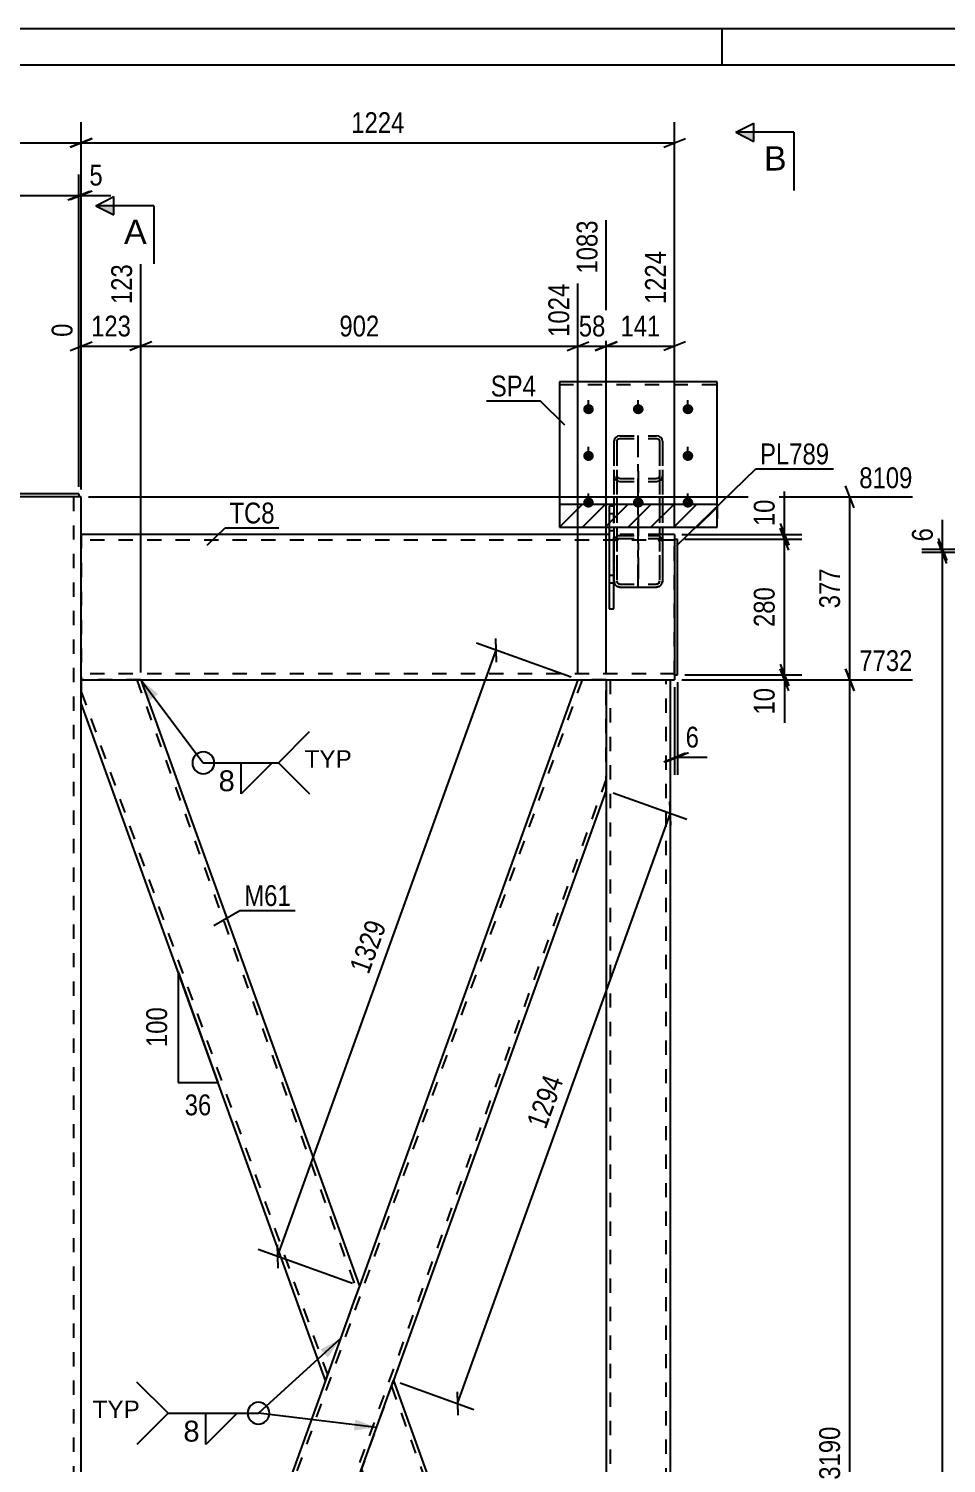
# Model space of a CAD drawing. Header units: millimetres. Extents: x 0 to 841, y 0 to 594.
# Drawn here: x 115.7 to 241.8, y 396.7 to 594 of the extents above; entities that cross this region are included whole.
import ezdxf

# ---------------------------------------------------------------- set-up
doc = ezdxf.new("R2010")
doc.units = ezdxf.units.MM
doc.linetypes.add('DXK_LINE_DOT2', pattern=[3.9198, 1.9599, -1.9599])
doc.linetypes.add('DXK_LINE_DOT3', pattern=[5.9187, 2.979, -0.9799, 0.9799, -0.9799])
doc.styles.add('Arial', font='arial.ttf', dxfattribs={"height": 0.2})
doc.styles.add('Arial Narrow', font='ARIALN.TTF', dxfattribs={"height": 0.2})

# ---------------------------------------------------------------- blocks, each defined once
blk = doc.blocks.new('Unknown-682105598-1132')
at = {"color": 5, "linetype": 'Continuous'}
for p, q in [((841, 594), (0, 594)), ((211, 589), (211, 594)), ((836, 589), (5, 589))]:
    blk.add_line(p, q, dxfattribs=at)
blk = doc.blocks.new('Part-682105598-4509 - 4365')
at = {"color": 7, "linetype": 'DXK_LINE_DOT2'}
for p, q in [((196.13, 528.36), (195.47, 528.36)), ((195.47, 528.36), (195.47, 525.44)), ((196.13, 528.36), (196.13, 522.22)), ((195.47, 525.01), (196.13, 525.01))]:
    blk.add_line(p, q, dxfattribs=at)
at = {"color": 2, "linetype": 'Continuous'}
for p, q in [((195.47, 525.44), (195.47, 514.23)), ((196.13, 514.23), (196.13, 522.22)), ((195.47, 518.84), (196.13, 518.84)), ((195.47, 514.23), (196.13, 514.23))]:
    blk.add_line(p, q, dxfattribs=at)
blk = doc.blocks.new('Part-682105598-4447 - 4365')
at = {"color": 2, "linetype": 'Continuous'}
for p, q in [((121.83, 529.62), (111.13, 529.62)), ((122.89, 529.62), (122.56, 529.62)), ((122.89, 243.8), (122.89, 529.62))]:
    blk.add_line(p, q, dxfattribs=at)
at = {"color": 7, "linetype": 'DXK_LINE_DOT2'}
for p, q in [((122.56, 529.62), (121.57, 529.62)), ((121.82, 529.62), (121.82, 243.8))]:
    blk.add_line(p, q, dxfattribs=at)
blk = doc.blocks.new('Part-682105598-4464 - 4365')
at = {"color": 2, "linetype": 'Continuous'}
for p, q in [((89.89, 530.02), (101.13, 530.02)), ((89.89, 530.02), (89.89, 529.62)), ((89.89, 529.62), (90.62, 529.62)), ((122.56, 530.02), (111.13, 530.02)), ((122.56, 529.62), (121.83, 529.62)), ((122.56, 530.02), (122.56, 529.62))]:
    blk.add_line(p, q, dxfattribs=at)
at = {"color": 7, "linetype": 'DXK_LINE_DOT2'}
for p, q in [((121.83, 529.62), (90.62, 529.62)), ((111.13, 530.02), (101.13, 530.02))]:
    blk.add_line(p, q, dxfattribs=at)
blk = doc.blocks.new('Part-682105598-4465 - 4365')
at = {"color": 7, "linetype": 'DXK_LINE_DOT2'}
for p, q in [((196.13, 535.84), (196.13, 518.07)), ((196.53, 535.84), (196.53, 518.07)), ((202.4, 535.84), (202.4, 518.07)), ((202.8, 535.84), (202.8, 518.07)), ((196.17, 523.67), (196.13, 523.46)), ((196.19, 523.79), (196.17, 523.67)), ((196.53, 523.46), (196.56, 523.62)), ((196.56, 523.62), (196.65, 523.76)), ((196.93, 524.31), (196.63, 524.25)), ((196.65, 523.76), (196.78, 523.85)), ((196.78, 523.85), (196.93, 523.89)), ((196.93, 524.31), (202, 524.31)), ((196.93, 523.89), (202, 523.89)), ((202.31, 524.25), (202, 524.31)), ((202, 523.89), (202.15, 523.85)), ((202.15, 523.85), (202.28, 523.76)), ((202.28, 523.76), (202.37, 523.62)), ((202.37, 523.62), (202.4, 523.46)), ((202.76, 523.67), (202.74, 523.79)), ((202.8, 523.46), (202.76, 523.67)), ((196.13, 518.07), (196.19, 517.74)), ((196.56, 517.9), (196.53, 518.07)), ((196.65, 517.77), (196.56, 517.9)), ((196.63, 517.28), (196.93, 517.22)), ((196.78, 517.67), (196.65, 517.77)), ((196.93, 517.64), (196.78, 517.67)), ((196.93, 517.64), (202, 517.64)), ((196.93, 517.22), (202, 517.22)), ((202.15, 517.67), (202, 517.64)), ((202, 517.22), (202.31, 517.28)), ((202.28, 517.77), (202.15, 517.67)), ((202.37, 517.9), (202.28, 517.77)), ((202.4, 518.07), (202.37, 517.9)), ((202.74, 517.74), (202.8, 518.07))]:
    blk.add_line(p, q, dxfattribs=at)
at = {"color": 7, "linetype": 'DXK_LINE_DOT3'}
blk.add_line((199.47, 533.14), (199.47, 517.34), dxfattribs=at)
at = {"color": 7, "linetype": 'DXK_LINE_DOT2'}
for centre, start, end in [((196.97, 523.49), 114.32, 159.2417), ((201.96, 523.49), 20.7583, 65.68), ((196.97, 518.04), 200.7583, 245.68), ((201.96, 518.04), 294.32, 339.2417)]:
    blk.add_arc(centre, 0.827, start, end, dxfattribs=at)
blk = doc.blocks.new('Part-682105598-4506 - 4365')
at = {"color": 7, "linetype": 'DXK_LINE_DOT2'}
for p, q in [((195.07, 489.29), (195.07, 504.47)), ((195.07, 504.47), (203.87, 504.47)), ((195.6, 504.47), (195.6, 311.8)), ((203.33, 311.8), (203.33, 504.47)), ((195.07, 326.98), (195.07, 311.8)), ((203.87, 318.14), (203.87, 311.8)), ((203.87, 311.8), (195.07, 311.8))]:
    blk.add_line(p, q, dxfattribs=at)
at = {"color": 2, "linetype": 'Continuous'}
for p, q in [((203.87, 504.47), (203.87, 318.14)), ((195.07, 489.29), (195.07, 326.98))]:
    blk.add_line(p, q, dxfattribs=at)
blk = doc.blocks.new('Part-682105598-4514 - 4365')
at = {"color": 2, "linetype": 'Continuous'}
for p, q in [((195.47, 524.47), (122.89, 524.47)), ((204.47, 524.47), (202.8, 524.47)), ((204.47, 524.47), (204.47, 522.87)), ((204.47, 522.87), (204.47, 504.47)), ((122.89, 504.47), (204.47, 504.47))]:
    blk.add_line(p, q, dxfattribs=at)
at = {"color": 7, "linetype": 'DXK_LINE_DOT2'}
for p, q in [((122.89, 524.47), (122.89, 504.47)), ((204.47, 523.67), (122.89, 523.67)), ((202.8, 524.47), (195.47, 524.47)), ((204.47, 524.35), (204.47, 522.87)), ((204.47, 505.27), (122.89, 505.27)), ((204.47, 505.27), (204.47, 505.33))]:
    blk.add_line(p, q, dxfattribs=at)
blk = doc.blocks.new('Bolt-682105598-4520 - 4365')
at = {"linetype": 'Continuous'}
for points in [[(192.63, 540.99), (192.48, 541.01), (192.33, 541.05), (192.2, 541.12), (192.09, 541.22), (192, 541.34), (191.94, 541.47), (191.9, 541.61), (191.9, 541.75), (191.94, 541.89), (192, 542.03), (192.09, 542.14), (192.2, 542.24), (192.33, 542.31), (192.48, 542.36), (192.63, 542.37), (192.79, 542.36), (192.93, 542.31), (193.06, 542.24), (193.18, 542.14), (193.27, 542.03), (193.33, 541.89), (193.36, 541.75), (193.36, 541.61), (193.33, 541.47), (193.27, 541.34), (193.18, 541.22), (193.06, 541.12), (192.93, 541.05), (192.79, 541.01)], [(199.47, 540.99), (199.31, 541.01), (199.17, 541.05), (199.03, 541.12), (198.92, 541.22), (198.83, 541.34), (198.77, 541.47), (198.74, 541.61), (198.74, 541.75), (198.77, 541.89), (198.83, 542.03), (198.92, 542.14), (199.03, 542.24), (199.17, 542.31), (199.31, 542.36), (199.47, 542.37), (199.62, 542.36), (199.76, 542.31), (199.9, 542.24), (200.01, 542.14), (200.1, 542.03), (200.16, 541.89), (200.2, 541.75), (200.2, 541.61), (200.16, 541.47), (200.1, 541.34), (200.01, 541.22), (199.9, 541.12), (199.76, 541.05), (199.62, 541.01)], [(206.3, 540.99), (206.15, 541.01), (206, 541.05), (205.87, 541.12), (205.75, 541.22), (205.66, 541.34), (205.6, 541.47), (205.57, 541.61), (205.57, 541.75), (205.6, 541.89), (205.66, 542.03), (205.75, 542.14), (205.87, 542.24), (206, 542.31), (206.15, 542.36), (206.3, 542.37), (206.45, 542.36), (206.6, 542.31), (206.73, 542.24), (206.84, 542.14), (206.93, 542.03), (207, 541.89), (207.03, 541.75), (207.03, 541.61), (207, 541.47), (206.93, 541.34), (206.84, 541.22), (206.73, 541.12), (206.6, 541.05), (206.45, 541.01)], [(192.63, 534.57), (192.48, 534.59), (192.33, 534.63), (192.2, 534.7), (192.09, 534.8), (192, 534.92), (191.94, 535.05), (191.9, 535.19), (191.9, 535.33), (191.94, 535.47), (192, 535.6), (192.09, 535.72), (192.2, 535.82), (192.33, 535.89), (192.48, 535.93), (192.63, 535.95), (192.79, 535.93), (192.93, 535.89), (193.06, 535.82), (193.18, 535.72), (193.27, 535.6), (193.33, 535.47), (193.36, 535.33), (193.36, 535.19), (193.33, 535.05), (193.27, 534.92), (193.18, 534.8), (193.06, 534.7), (192.93, 534.63), (192.79, 534.59)], [(206.3, 534.57), (206.15, 534.59), (206, 534.63), (205.87, 534.7), (205.75, 534.8), (205.66, 534.92), (205.6, 535.05), (205.57, 535.19), (205.57, 535.33), (205.6, 535.47), (205.66, 535.6), (205.75, 535.72), (205.87, 535.82), (206, 535.89), (206.15, 535.93), (206.3, 535.95), (206.45, 535.93), (206.6, 535.89), (206.73, 535.82), (206.84, 535.72), (206.93, 535.6), (207, 535.47), (207.03, 535.33), (207.03, 535.19), (207, 535.05), (206.93, 534.92), (206.84, 534.8), (206.73, 534.7), (206.6, 534.63), (206.45, 534.59)], [(192.63, 528.15), (192.48, 528.17), (192.33, 528.21), (192.2, 528.28), (192.09, 528.38), (192, 528.49), (191.94, 528.63), (191.9, 528.77), (191.9, 528.91), (191.94, 529.05), (192, 529.18), (192.09, 529.3), (192.2, 529.4), (192.33, 529.47), (192.48, 529.51), (192.63, 529.53), (192.79, 529.51), (192.93, 529.47), (193.06, 529.4), (193.18, 529.3), (193.27, 529.18), (193.33, 529.05), (193.36, 528.91), (193.36, 528.77), (193.33, 528.63), (193.27, 528.49), (193.18, 528.38), (193.06, 528.28), (192.93, 528.21), (192.79, 528.17)], [(199.47, 528.15), (199.31, 528.17), (199.17, 528.21), (199.03, 528.28), (198.92, 528.38), (198.83, 528.49), (198.77, 528.63), (198.74, 528.77), (198.74, 528.91), (198.77, 529.05), (198.83, 529.18), (198.92, 529.3), (199.03, 529.4), (199.17, 529.47), (199.31, 529.51), (199.47, 529.53), (199.62, 529.51), (199.76, 529.47), (199.9, 529.4), (200.01, 529.3), (200.1, 529.18), (200.16, 529.05), (200.2, 528.91), (200.2, 528.77), (200.16, 528.63), (200.1, 528.49), (200.01, 528.38), (199.9, 528.28), (199.76, 528.21), (199.62, 528.17)], [(206.3, 528.15), (206.15, 528.17), (206, 528.21), (205.87, 528.28), (205.75, 528.38), (205.66, 528.49), (205.6, 528.63), (205.57, 528.77), (205.57, 528.91), (205.6, 529.05), (205.66, 529.18), (205.75, 529.3), (205.87, 529.4), (206, 529.47), (206.15, 529.51), (206.3, 529.53), (206.45, 529.51), (206.6, 529.47), (206.73, 529.4), (206.84, 529.3), (206.93, 529.18), (207, 529.05), (207.03, 528.91), (207.03, 528.77), (207, 528.63), (206.93, 528.49), (206.84, 528.38), (206.73, 528.28), (206.6, 528.21), (206.45, 528.17)]]:
    blk.add_hatch(color=1, dxfattribs=at).paths.add_polyline_path(points)
at = {"color": 1, "linetype": 'Continuous'}
for p, q in [((192.63, 541.02), (192.63, 542.91)), ((199.47, 541.02), (199.47, 542.91)), ((206.3, 541.02), (206.3, 542.91)), ((192.63, 534.6), (192.63, 536.49)), ((206.3, 534.6), (206.3, 536.49)), ((192.63, 528.18), (192.63, 530.07)), ((199.47, 528.18), (199.47, 530.07)), ((206.3, 528.18), (206.3, 530.07))]:
    blk.add_line(p, q, dxfattribs=at)
blk = doc.blocks.new('Part-682105598-4525 - 4365')
at = {"linetype": 'Continuous'}
h = blk.add_hatch(dxfattribs=at)
h.set_pattern_fill('', scale=0.7, style=0, pattern_type=0)
h.set_pattern_definition([(45, (188.6327, 528.5628), (-1.57154, 1.57154), [])])
h.paths.add_polyline_path([(210.3, 528.56), (188.63, 528.56), (188.63, 525.44), (210.3, 525.44)])
at = {"color": 2, "linetype": 'Continuous'}
for p, q in [((210.3, 545.44), (188.63, 545.44)), ((188.63, 545.44), (188.63, 528.56)), ((210.3, 528.56), (210.3, 545.44)), ((210.3, 528.56), (188.63, 528.56)), ((188.63, 528.56), (188.63, 525.44)), ((210.3, 525.44), (210.3, 528.56)), ((188.63, 525.44), (210.3, 525.44))]:
    blk.add_line(p, q, dxfattribs=at)
at = {"color": 7, "linetype": 'DXK_LINE_DOT2'}
for p, q in [((188.63, 545.08), (210.3, 545.08)), ((188.63, 528.56), (188.63, 525.44)), ((210.3, 528.56), (210.3, 525.44))]:
    blk.add_line(p, q, dxfattribs=at)
blk = doc.blocks.new('Part-682105598-4547 - 4365')
at = {"color": 7, "linetype": 'DXK_LINE_DOT2'}
for p, q in [((191.75, 504.47), (122.89, 313.45)), ((195.07, 504.47), (191.18, 504.47)), ((195.07, 490.86), (130.52, 311.8)), ((161.13, 421.11), (156.46, 408.14)), ((165.81, 408.14), (161.13, 395.16)), ((122.89, 315.03), (122.89, 311.8)), ((131.08, 311.8), (122.89, 311.8))]:
    blk.add_line(p, q, dxfattribs=at)
at = {"color": 2, "linetype": 'Continuous'}
for p, q in [((191.18, 504.47), (161.13, 421.11)), ((195.07, 504.47), (195.07, 489.29)), ((195.07, 489.29), (165.81, 408.14)), ((156.46, 408.14), (122.89, 315.03)), ((161.13, 395.16), (131.08, 311.8))]:
    blk.add_line(p, q, dxfattribs=at)
blk = doc.blocks.new('Part-682105598-4562 - 4365')
at = {"color": 7, "linetype": 'DXK_LINE_DOT2'}
for p, q in [((131.08, 504.47), (122.89, 504.47)), ((122.89, 504.47), (122.89, 501.25)), ((130.52, 504.47), (160.85, 420.33)), ((122.89, 502.82), (156.74, 408.92)), ((161.09, 420.99), (160.57, 419.54)), ((156.74, 408.92), (156.76, 408.98))]:
    blk.add_line(p, q, dxfattribs=at)
at = {"color": 2, "linetype": 'Continuous'}
for p, q in [((131.08, 504.47), (161.13, 421.11)), ((156.46, 408.14), (122.89, 501.25)), ((161.13, 421.11), (160.57, 419.54)), ((160.57, 419.54), (156.46, 408.14))]:
    blk.add_line(p, q, dxfattribs=at)
blk = doc.blocks.new('Part-682105598-4563 - 4365')
at = {"color": 7, "linetype": 'DXK_LINE_DOT2'}
for p, q in [((196.19, 537.56), (196.13, 537.28)), ((196.13, 537.28), (196.13, 525.44)), ((196.37, 537.81), (196.19, 537.56)), ((196.63, 537.97), (196.37, 537.81)), ((196.53, 537.28), (196.56, 537.42)), ((196.53, 537.28), (196.53, 518.07)), ((196.56, 537.42), (196.65, 537.54)), ((196.93, 538.03), (196.63, 537.97)), ((196.65, 537.54), (196.78, 537.62)), ((196.78, 537.62), (196.93, 537.65)), ((196.93, 538.03), (202, 538.03)), ((196.93, 537.65), (202, 537.65)), ((202.31, 537.97), (202, 538.03)), ((202, 537.65), (202.15, 537.62)), ((202.15, 537.62), (202.28, 537.54)), ((202.28, 537.54), (202.37, 537.42)), ((202.57, 537.81), (202.31, 537.97)), ((202.37, 537.42), (202.4, 537.28)), ((202.4, 537.28), (202.4, 518.07)), ((202.74, 537.56), (202.57, 537.81)), ((202.8, 537.28), (202.74, 537.56)), ((202.8, 537.28), (202.8, 525.44)), ((196.13, 532.52), (196.19, 532.23)), ((196.19, 532.23), (196.37, 531.98)), ((196.37, 531.98), (196.63, 531.82)), ((196.56, 532.37), (196.53, 532.52)), ((196.65, 532.25), (196.56, 532.37)), ((196.63, 531.82), (196.93, 531.76)), ((196.78, 532.17), (196.65, 532.25)), ((196.93, 532.14), (196.78, 532.17)), ((196.93, 532.14), (202, 532.14)), ((196.93, 531.76), (202, 531.76)), ((202.15, 532.17), (202, 532.14)), ((202, 531.76), (202.31, 531.82)), ((202.28, 532.25), (202.15, 532.17)), ((202.37, 532.37), (202.28, 532.25)), ((202.31, 531.82), (202.57, 531.98)), ((202.4, 532.52), (202.37, 532.37)), ((202.57, 531.98), (202.74, 532.23)), ((202.74, 532.23), (202.8, 532.52)), ((196.13, 523.46), (196.19, 523.79)), ((196.56, 523.62), (196.53, 523.46)), ((196.65, 523.76), (196.56, 523.62)), ((196.63, 524.25), (196.93, 524.31)), ((196.78, 523.85), (196.65, 523.76)), ((196.93, 523.89), (196.78, 523.85)), ((196.93, 524.31), (202, 524.31)), ((196.93, 523.89), (202, 523.89)), ((202, 524.31), (202.31, 524.25)), ((202.15, 523.85), (202, 523.89)), ((202.28, 523.76), (202.15, 523.85)), ((202.37, 523.62), (202.28, 523.76)), ((202.4, 523.46), (202.37, 523.62)), ((202.74, 523.79), (202.8, 523.46)), ((196.13, 522.22), (196.13, 518.07)), ((196.53, 518.07), (196.56, 517.9)), ((196.56, 517.9), (196.65, 517.77)), ((196.65, 517.77), (196.78, 517.67)), ((196.78, 517.67), (196.93, 517.64)), ((196.93, 517.64), (202, 517.64)), ((202, 517.64), (202.15, 517.67)), ((202.15, 517.67), (202.28, 517.77)), ((202.28, 517.77), (202.37, 517.9)), ((202.37, 517.9), (202.4, 518.07))]:
    blk.add_line(p, q, dxfattribs=at)
at = {"color": 7, "linetype": 'DXK_LINE_DOT3'}
blk.add_line((199.47, 517.34), (199.47, 538.32), dxfattribs=at)
at = {"color": 2, "linetype": 'Continuous'}
for p, q in [((196.13, 525.44), (196.13, 522.22)), ((202.8, 525.44), (202.8, 518.07)), ((196.19, 517.74), (196.13, 518.07)), ((196.93, 517.22), (196.63, 517.28)), ((196.93, 517.22), (202, 517.22)), ((202.31, 517.28), (202, 517.22)), ((202.8, 518.07), (202.74, 517.74))]:
    blk.add_line(p, q, dxfattribs=at)
at = {"color": 7, "linetype": 'DXK_LINE_DOT2'}
for centre, start, end in [((196.97, 523.49), 114.3199, 159.2416), ((201.96, 523.49), 20.7584, 65.6801)]:
    blk.add_arc(centre, 0.827, start, end, dxfattribs=at)
at = {"color": 2, "linetype": 'Continuous'}
for centre, start, end in [((196.97, 518.03), 200.7584, 245.6801), ((201.96, 518.03), 294.3199, 339.2416)]:
    blk.add_arc(centre, 0.827, start, end, dxfattribs=at)
blk = doc.blocks.new('Part-682105598-4583 - 4365')
at = {"color": 2, "linetype": 'Continuous'}
for p, q in [((161.13, 395.16), (165.81, 408.14)), ((165.81, 408.14), (195.07, 326.98)), ((161.13, 395.16), (188.9, 318.14)), ((195.07, 326.98), (195.07, 323.84)), ((195.07, 323.84), (195.07, 318.14))]:
    blk.add_line(p, q, dxfattribs=at)
at = {"color": 7, "linetype": 'DXK_LINE_DOT2'}
for p, q in [((165.53, 407.35), (195.07, 325.41)), ((161.42, 395.95), (161.44, 396.01)), ((161.42, 395.95), (191.75, 311.8)), ((195.07, 326.74), (195.07, 323.84)), ((188.9, 318.14), (191.18, 311.8)), ((195.07, 318.14), (195.07, 311.8)), ((195.07, 311.8), (191.18, 311.8))]:
    blk.add_line(p, q, dxfattribs=at)
blk = doc.blocks.new('Part-682105598-4640 - 4365')
at = {"color": 7, "linetype": 'DXK_LINE_DOT2'}
for p, q in [((195.47, 527.28), (195.47, 514.24)), ((196.13, 527.28), (195.47, 527.28)), ((196.13, 514.24), (196.13, 527.28)), ((195.47, 525.02), (196.13, 525.02)), ((196.13, 517.76), (195.47, 517.76)), ((195.47, 514.24), (196.13, 514.24))]:
    blk.add_line(p, q, dxfattribs=at)
blk = doc.blocks.new('Part-682105598-32498 - 4365')
at = {"color": 2, "linetype": 'Continuous'}
for p, q in [((204.47, 523.8), (204.87, 523.8)), ((204.87, 505.14), (204.87, 523.8)), ((204.47, 505.14), (204.87, 505.14))]:
    blk.add_line(p, q, dxfattribs=at)
at = {"color": 7, "linetype": 'DXK_LINE_DOT2'}
blk.add_line((204.47, 505.14), (204.47, 523.8), dxfattribs=at)
blk = doc.blocks.new('StraightDimension-682105598-4217 - 3835')
at = {"color": 7, "linetype": 'Continuous'}
for p, q in [((241.91, 520.48), (240.71, 523.48)), ((316.16, 521.98), (238.46, 521.98)), ((241.31, 193.16), (241.31, 521.98))]:
    blk.add_line(p, q, dxfattribs=at)
blk = doc.blocks.new('StraightDimension-682105598-4224 - 3835')
at = {"color": 7, "linetype": 'Continuous'}
for p, q in [((240.71, 523.88), (241.91, 520.88)), ((241.91, 520.48), (240.71, 523.48)), ((316.5, 522.38), (238.46, 522.38)), ((316.16, 521.98), (238.46, 521.98)), ((241.31, 521.98), (241.31, 522.38))]:
    blk.add_line(p, q, dxfattribs=at)
at = {"color": 0}
blk.add_wipeout([(240.56, 525.93), (236.36, 525.93), (236.36, 522.9), (240.56, 522.9)], dxfattribs=at)
at = {"color": 7, "linetype": 'Continuous'}
blk.add_line((241.31, 522.38), (241.31, 526.45), dxfattribs=at)
blk.add_line((241.31, 522.38), (241.31, 526.45), dxfattribs=at)
at = {"color": 3, "style": 'Arial Narrow'}
blk.add_text('6', height=2.86, rotation=90.0002, dxfattribs=at).set_placement((239.96, 523.5))
blk = doc.blocks.new('StraightDimension-682105598-42570 - 4365')
at = {"color": 7, "linetype": 'Continuous'}
for p, q in [((204.47, 503.47), (204.47, 491.41)), ((204.87, 504.14), (204.87, 491.41)), ((202.97, 493.21), (205.97, 494.41)), ((206.37, 494.41), (203.37, 493.21)), ((204.47, 493.81), (204.87, 493.81))]:
    blk.add_line(p, q, dxfattribs=at)
at = {"color": 0}
blk.add_wipeout([(208.42, 494.56), (208.42, 498.76), (205.39, 498.76), (205.39, 494.56)], dxfattribs=at)
at = {"color": 7, "linetype": 'Continuous'}
blk.add_line((204.87, 493.81), (208.94, 493.81), dxfattribs=at)
blk.add_line((204.87, 493.81), (208.94, 493.81), dxfattribs=at)
at = {"color": 3, "style": 'Arial Narrow'}
blk.add_text('6', height=2.86, dxfattribs=at).set_placement((205.99, 495.16))
blk = doc.blocks.new('StraightDimension-682105598-4782 - 4365')
at = {"color": 7, "linetype": 'Continuous'}
for p, q in [((196.01, 488.95), (206.14, 485.3)), ((203.94, 484.5), (203.83, 487.73)), ((174.63, 404.96), (203.89, 486.11)), ((166.75, 407.8), (176.89, 404.14)), ((174.58, 406.57), (174.69, 403.34))]:
    blk.add_line(p, q, dxfattribs=at)
at = {"color": 0}
blk.add_wipeout([(190, 449.79), (186.05, 451.22), (183.16, 443.21), (187.11, 441.78)], dxfattribs=at)
at = {"color": 3, "style": 'Arial Narrow'}
blk.add_text('1294', height=2.863, rotation=70.1759, dxfattribs=at).set_placement((186.75, 442.55))
blk = doc.blocks.new('StraightDimension-682105598-4986 - 4365')
at = {"color": 7, "linetype": 'Continuous'}
for p, q in [((89.89, 531.02), (89.89, 573.93)), ((122.56, 531.02), (122.56, 573.93)), ((91.39, 571.68), (88.39, 570.48)), ((89.89, 571.08), (122.56, 571.08)), ((121.06, 570.48), (124.06, 571.68))]:
    blk.add_line(p, q, dxfattribs=at)
at = {"color": 0}
blk.add_wipeout([(109.57, 571.83), (109.57, 576.03), (102.88, 576.03), (102.88, 571.83)], dxfattribs=at)
at = {"color": 3, "style": 'Arial Narrow'}
blk.add_text('490', height=2.863, dxfattribs=at).set_placement((103.48, 572.43))
blk = doc.blocks.new('StraightDimension-682105598-4939 - 4365')
at = {"color": 7, "linetype": 'Continuous'}
for p, q in [((122.89, 530.62), (122.89, 581.15)), ((204.47, 525.47), (204.47, 581.15)), ((124.39, 578.9), (121.39, 577.7)), ((122.89, 578.3), (204.47, 578.3)), ((202.97, 577.7), (205.97, 578.9))]:
    blk.add_line(p, q, dxfattribs=at)
at = {"color": 0}
blk.add_wipeout([(167.93, 579.05), (167.93, 583.25), (159.42, 583.25), (159.42, 579.05)], dxfattribs=at)
at = {"color": 3, "style": 'Arial Narrow'}
blk.add_text('1224', height=2.863, dxfattribs=at).set_placement((160.02, 579.65))
blk = doc.blocks.new('StraightDimension-682105598-4949 - 4365')
at = {"color": 7, "linetype": 'Continuous'}
for p, q in [((89.56, 530.62), (89.56, 581.15)), ((122.89, 530.62), (122.89, 581.15)), ((91.06, 578.9), (88.06, 577.7)), ((89.56, 578.3), (122.89, 578.3)), ((121.39, 577.7), (124.39, 578.9))]:
    blk.add_line(p, q, dxfattribs=at)
at = {"color": 0}
blk.add_wipeout([(109.57, 579.05), (109.57, 583.25), (102.88, 583.25), (102.88, 579.05)], dxfattribs=at)
at = {"color": 3, "style": 'Arial Narrow'}
blk.add_text('500', height=2.863, dxfattribs=at).set_placement((103.48, 579.65))
blk = doc.blocks.new('StraightDimension-682105598-4976 - 4365')
at = {"color": 7, "linetype": 'Continuous'}
for p, q in [((122.56, 531.02), (122.56, 573.93)), ((122.89, 530.62), (122.89, 573.93)), ((121.06, 570.48), (124.06, 571.68)), ((124.39, 571.68), (121.39, 570.48)), ((122.56, 571.08), (122.89, 571.08))]:
    blk.add_line(p, q, dxfattribs=at)
at = {"color": 0}
blk.add_wipeout([(126.44, 571.83), (126.44, 576.03), (123.42, 576.03), (123.42, 571.83)], dxfattribs=at)
at = {"color": 7, "linetype": 'Continuous'}
blk.add_line((122.89, 571.08), (126.97, 571.08), dxfattribs=at)
blk.add_line((122.89, 571.08), (126.97, 571.08), dxfattribs=at)
at = {"color": 3, "style": 'Arial Narrow'}
blk.add_text('5', height=2.86, dxfattribs=at).set_placement((124.02, 572.43))
blk = doc.blocks.new('StraightDimension-682105598-5008 - 4365')
at = {"color": 7, "linetype": 'Continuous'}
for p, q in [((190.24, 504.81), (177.25, 509.49)), ((179.99, 506.91), (179.88, 510.14)), ((149.88, 425.17), (179.93, 508.53)), ((160.19, 421.45), (147.2, 426.13)), ((149.83, 426.78), (149.94, 423.55))]:
    blk.add_line(p, q, dxfattribs=at)
at = {"color": 0}
blk.add_wipeout([(165.65, 471.11), (161.7, 472.53), (158.81, 464.52), (162.76, 463.1)], dxfattribs=at)
at = {"color": 3, "style": 'Arial Narrow'}
blk.add_text('1329', height=2.863, rotation=70.1759, dxfattribs=at).set_placement((162.4, 463.86))
blk = doc.blocks.new('AngleDimension-682105598-10948 - 4365')
at = {"color": 7, "linetype": 'Continuous'}
for p, q in [((136.2, 464.33), (141.69, 449.09)), ((136.2, 464.33), (136.2, 449.09)), ((141.13, 450.67), (141.69, 449.09)), ((136.2, 449.09), (141.69, 449.09))]:
    blk.add_line(p, q, dxfattribs=at)
at = {"color": 0}
for points in [[(135.3, 460.05), (131.1, 460.05), (131.1, 453.37), (135.3, 453.37)], [(141.37, 443.99), (141.37, 448.19), (136.52, 448.19), (136.52, 443.99)]]:
    blk.add_wipeout(points, dxfattribs=at)
at = {"color": 3, "style": 'Arial Narrow'}
blk.add_text('100', height=2.863, rotation=90.0002, dxfattribs=at).set_placement((134.7, 453.97))
blk.add_text('36', height=2.863, dxfattribs=at).set_placement((137.12, 444.59))
blk = doc.blocks.new('StraightDimension-682105598-11404 - 4365')
at = {"color": 7, "linetype": 'Continuous'}
for p, q in [((195.07, 505.47), (195.07, 567.65)), ((204.47, 525.47), (204.47, 563.45)), ((193.57, 549.73), (196.57, 550.93)), ((205.97, 550.93), (202.97, 549.73)), ((195.07, 550.33), (204.47, 550.33))]:
    blk.add_line(p, q, dxfattribs=at)
at = {"color": 0}
blk.add_wipeout([(203.11, 551.08), (203.11, 555.28), (196.42, 555.28), (196.42, 551.08)], dxfattribs=at)
at = {"color": 3, "style": 'Arial Narrow'}
blk.add_text('141', height=2.863, dxfattribs=at).set_placement((197.02, 551.68))
at = {"color": 0, "linetype": 'Continuous'}
blk.add_wipeout([(203.87, 564.04), (199.67, 564.04), (199.67, 555.53), (203.87, 555.53)], dxfattribs=at)
at = {"color": 3, "linetype": 'Continuous', "style": 'Arial Narrow'}
blk.add_text('1224', height=2.863, rotation=90.0002, dxfattribs=at).set_placement((203.27, 556.13))
blk = doc.blocks.new('StraightDimension-682105598-11405 - 4365')
at = {"color": 7, "linetype": 'Continuous'}
for p, q in [((195.07, 505.47), (195.07, 567.65)), ((191.18, 505.47), (191.18, 558.95)), ((189.68, 549.73), (192.68, 550.93)), ((196.57, 550.93), (193.57, 549.73)), ((191.18, 550.33), (195.07, 550.33))]:
    blk.add_line(p, q, dxfattribs=at)
at = {"color": 0, "linetype": 'Continuous'}
blk.add_wipeout([(194.47, 568.24), (190.27, 568.24), (190.27, 559.73), (194.47, 559.73)], dxfattribs=at)
at = {"color": 0}
blk.add_wipeout([(195.55, 551.08), (195.55, 555.28), (190.7, 555.28), (190.7, 551.08)], dxfattribs=at)
at = {"color": 3, "linetype": 'Continuous', "style": 'Arial Narrow'}
blk.add_text('1083', height=2.863, rotation=90.0002, dxfattribs=at).set_placement((193.87, 560.33))
at = {"color": 3, "style": 'Arial Narrow'}
blk.add_text('58', height=2.863, dxfattribs=at).set_placement((191.3, 551.68))
blk = doc.blocks.new('StraightDimension-682105598-11406 - 4365')
at = {"color": 7, "linetype": 'Continuous'}
for p, q in [((131.08, 505.47), (131.08, 561.62)), ((191.18, 505.47), (191.18, 558.95)), ((132.58, 550.93), (129.58, 549.73)), ((189.68, 549.73), (192.68, 550.93)), ((131.08, 550.33), (191.18, 550.33))]:
    blk.add_line(p, q, dxfattribs=at)
at = {"color": 0, "linetype": 'Continuous'}
blk.add_wipeout([(190.58, 559.54), (186.38, 559.54), (186.38, 551.03), (190.58, 551.03)], dxfattribs=at)
at = {"color": 0}
blk.add_wipeout([(164.48, 551.08), (164.48, 555.28), (157.79, 555.28), (157.79, 551.08)], dxfattribs=at)
at = {"color": 3, "linetype": 'Continuous', "style": 'Arial Narrow'}
blk.add_text('1024', height=2.863, rotation=90.0002, dxfattribs=at).set_placement((189.98, 551.63))
at = {"color": 3, "style": 'Arial Narrow'}
blk.add_text('902', height=2.863, dxfattribs=at).set_placement((158.39, 551.68))
blk = doc.blocks.new('StraightDimension-682105598-11407 - 4365')
at = {"color": 7, "linetype": 'Continuous'}
for p, q in [((131.08, 505.47), (131.08, 561.62)), ((122.89, 530.62), (122.89, 553.46)), ((121.39, 549.73), (124.39, 550.93)), ((132.58, 550.93), (129.58, 549.73)), ((122.89, 550.33), (131.08, 550.33))]:
    blk.add_line(p, q, dxfattribs=at)
at = {"color": 0}
blk.add_wipeout([(130.33, 551.08), (130.33, 555.28), (123.65, 555.28), (123.65, 551.08)], dxfattribs=at)
at = {"color": 0, "linetype": 'Continuous'}
blk.add_wipeout([(122.29, 554.06), (118.09, 554.06), (118.09, 551.03), (122.29, 551.03)], dxfattribs=at)
at = {"color": 3, "linetype": 'Continuous', "style": 'Arial Narrow'}
blk.add_text('0', height=2.86, rotation=90.0002, dxfattribs=at).set_placement((121.69, 551.63))
at = {"color": 0, "linetype": 'Continuous'}
blk.add_wipeout([(130.48, 562.22), (126.28, 562.22), (126.28, 555.53), (130.48, 555.53)], dxfattribs=at)
at = {"color": 3, "linetype": 'Continuous', "style": 'Arial Narrow'}
blk.add_text('123', height=2.863, rotation=90.0002, dxfattribs=at).set_placement((129.88, 556.13))
at = {"color": 3, "style": 'Arial Narrow'}
blk.add_text('123', height=2.863, dxfattribs=at).set_placement((124.25, 551.68))
blk = doc.blocks.new('StraightDimension-682105598-42516 - 4365')
at = {"color": 7, "linetype": 'Continuous'}
for p, q in [((229.16, 528.12), (227.96, 531.12)), ((123.89, 529.62), (237.18, 529.62)), ((228.56, 504.47), (228.56, 529.62)), ((227.96, 505.97), (229.16, 502.97)), ((205.47, 504.47), (237.18, 504.47))]:
    blk.add_line(p, q, dxfattribs=at)
at = {"color": 0, "linetype": 'Continuous'}
blk.add_wipeout([(237.78, 530.22), (237.78, 534.42), (229.26, 534.42), (229.26, 530.22)], dxfattribs=at)
at = {"color": 0}
blk.add_wipeout([(227.81, 520.39), (223.61, 520.39), (223.61, 513.7), (227.81, 513.7)], dxfattribs=at)
at = {"color": 3, "linetype": 'Continuous', "style": 'Arial Narrow'}
blk.add_text('8109', height=2.863, dxfattribs=at).set_placement((229.86, 530.82))
at = {"color": 3, "style": 'Arial Narrow'}
blk.add_text('377', height=2.863, rotation=90.0002, dxfattribs=at).set_placement((227.21, 514.3))
blk = doc.blocks.new('StraightDimension-682105598-42517 - 4365')
at = {"color": 7, "linetype": 'Continuous'}
for p, q in [((229.16, 502.97), (227.96, 505.97)), ((205.47, 504.47), (237.18, 504.47)), ((228.56, 291.8), (228.56, 504.47))]:
    blk.add_line(p, q, dxfattribs=at)
at = {"color": 0, "linetype": 'Continuous'}
blk.add_wipeout([(237.78, 505.07), (237.78, 509.27), (229.26, 509.27), (229.26, 505.07)], dxfattribs=at)
at = {"color": 0}
blk.add_wipeout([(227.81, 402.39), (223.61, 402.39), (223.61, 393.88), (227.81, 393.88)], dxfattribs=at)
at = {"color": 3, "linetype": 'Continuous', "style": 'Arial Narrow'}
blk.add_text('7732', height=2.863, dxfattribs=at).set_placement((229.86, 505.67))
at = {"color": 3, "style": 'Arial Narrow'}
blk.add_text('3190', height=2.863, rotation=90.0002, dxfattribs=at).set_placement((227.21, 394.48))
blk = doc.blocks.new('StraightDimension-682105598-42581 - 4365')
at = {"color": 7, "linetype": 'Continuous'}
for p, q in [((218.97, 525.97), (220.17, 522.97)), ((220.17, 522.3), (218.97, 525.3)), ((205.47, 524.47), (221.97, 524.47)), ((205.87, 523.8), (221.97, 523.8)), ((219.57, 523.8), (219.57, 524.47))]:
    blk.add_line(p, q, dxfattribs=at)
at = {"color": 0}
blk.add_wipeout([(218.82, 529.85), (214.62, 529.85), (214.62, 525), (218.82, 525)], dxfattribs=at)
at = {"color": 7, "linetype": 'Continuous'}
blk.add_line((219.57, 524.47), (219.57, 530.38), dxfattribs=at)
blk.add_line((219.57, 524.47), (219.57, 530.38), dxfattribs=at)
at = {"color": 3, "style": 'Arial Narrow'}
blk.add_text('10', height=2.863, rotation=90.0002, dxfattribs=at).set_placement((218.22, 525.6))
blk = doc.blocks.new('StraightDimension-682105598-42582 - 4365')
at = {"color": 7, "linetype": 'Continuous'}
for p, q in [((220.17, 522.3), (218.97, 525.3)), ((205.87, 523.8), (221.97, 523.8)), ((219.57, 505.14), (219.57, 523.8)), ((205.87, 505.14), (221.97, 505.14)), ((218.97, 506.64), (220.17, 503.64))]:
    blk.add_line(p, q, dxfattribs=at)
at = {"color": 0}
blk.add_wipeout([(218.82, 517.81), (214.62, 517.81), (214.62, 511.13), (218.82, 511.13)], dxfattribs=at)
at = {"color": 3, "style": 'Arial Narrow'}
blk.add_text('280', height=2.863, rotation=90.0002, dxfattribs=at).set_placement((218.22, 511.73))
blk = doc.blocks.new('StraightDimension-682105598-42583 - 4365')
at = {"color": 7, "linetype": 'Continuous'}
for p, q in [((205.87, 505.14), (221.97, 505.14)), ((218.97, 506.64), (220.17, 503.64)), ((220.17, 502.97), (218.97, 505.97)), ((219.57, 504.47), (219.57, 505.14)), ((205.47, 504.47), (221.97, 504.47))]:
    blk.add_line(p, q, dxfattribs=at)
at = {"color": 0}
blk.add_wipeout([(218.82, 503.95), (214.62, 503.95), (214.62, 499.09), (218.82, 499.09)], dxfattribs=at)
at = {"color": 7, "linetype": 'Continuous'}
blk.add_line((219.57, 504.47), (219.57, 498.56), dxfattribs=at)
blk.add_line((219.57, 504.47), (219.57, 498.56), dxfattribs=at)
at = {"color": 3, "style": 'Arial Narrow'}
blk.add_text('10', height=2.863, rotation=90.0002, dxfattribs=at).set_placement((218.22, 499.69))
blk = doc.blocks.new('Mark-682105598-4510 - 4365')
at = {"color": 0}
blk.add_wipeout([(149.48, 525.97), (149.48, 528.97), (143.28, 528.97), (143.28, 525.97)], dxfattribs=at)
blk.add_wipeout([(149.48, 525.97), (149.48, 528.97), (143.28, 528.97), (143.28, 525.97)], dxfattribs=at)
at = {"color": 30, "linetype": 'Continuous'}
for p, q in [((140.2, 522.98), (142.68, 525.37)), ((142.68, 525.37), (150.08, 525.37))]:
    blk.add_line(p, q, dxfattribs=at)
at = {"color": 3, "style": 'Arial Narrow'}
blk.add_text('TC8', height=2.863, dxfattribs=at).set_placement((143.28, 525.97))
blk = doc.blocks.new('Mark-682105598-4521 - 4365')
at = {"color": 0}
blk.add_wipeout([(185.41, 543.43), (185.41, 546.43), (179.2, 546.43), (179.2, 543.43)], dxfattribs=at)
blk.add_wipeout([(185.41, 543.43), (185.41, 546.43), (179.2, 546.43), (179.2, 543.43)], dxfattribs=at)
at = {"color": 30, "linetype": 'Continuous'}
for p in [(178.6, 542.83), (189.4, 539.48)]:
    blk.add_line(p, (186.01, 542.83), dxfattribs=at)
at = {"color": 3, "style": 'Arial Narrow'}
blk.add_text('SP4', height=2.863, dxfattribs=at).set_placement((179.2, 543.43))
blk = doc.blocks.new('Mark-682105598-4558 - 4365')
at = {"color": 0}
blk.add_wipeout([(151.71, 473.36), (151.71, 476.36), (145.31, 476.36), (145.31, 473.36)], dxfattribs=at)
blk.add_wipeout([(151.71, 473.36), (151.71, 476.36), (145.31, 476.36), (145.31, 473.36)], dxfattribs=at)
at = {"color": 30, "linetype": 'Continuous'}
for p, q in [((141.12, 470.7), (144.71, 472.76)), ((144.71, 472.76), (152.31, 472.76))]:
    blk.add_line(p, q, dxfattribs=at)
at = {"color": 3, "style": 'Arial Narrow'}
blk.add_text('M61', height=2.863, dxfattribs=at).set_placement((145.31, 473.36))
blk = doc.blocks.new('WeldMark-682105598-24164 - 4365')
at = {"linetype": 'Continuous'}
blk.add_hatch(color=30, dxfattribs=at).paths.add_polyline_path([(132.29, 501.62), (131.08, 504.47), (133.49, 502.52)])
at = {"color": 30, "linetype": 'Continuous'}
blk.add_line((131.08, 504.47), (139.68, 493.05), dxfattribs=at)
at = {"color": 3, "linetype": 'Continuous'}
for q in [(154.28, 497.34), (154.28, 488.77)]:
    blk.add_line((150, 493.05), q, dxfattribs=at)
blk.add_arc((139.68, 493.05), 1.5, 90, 270, dxfattribs=at)
at = {"color": 0}
blk.add_wipeout([(144.2, 488.95), (144.2, 492.35), (141.58, 492.35), (141.58, 488.95)], dxfattribs=at)
at = {"color": 30, "linetype": 'Continuous'}
blk.add_line((139.68, 493.05), (150, 493.05), dxfattribs=at)
at = {"color": 3, "linetype": 'Continuous'}
for p, q in [((144.86, 493.05), (149.14, 493.05)), ((149.14, 493.05), (144.86, 488.77)), ((144.86, 488.77), (144.86, 493.05))]:
    blk.add_line(p, q, dxfattribs=at)
blk.add_arc((139.68, 493.05), 1.5, 270, 90, dxfattribs=at)
at = {"color": 3, "style": 'Arial'}
blk.add_text('8', height=2.87, dxfattribs=at).set_placement((141.78, 489.15))
at = {"color": 0, "linetype": 'Continuous'}
blk.add_wipeout([(160.08, 492.4), (160.08, 494.9), (153.6, 494.9), (153.6, 492.4)], dxfattribs=at)
blk.add_wipeout([(160.08, 492.4), (160.08, 494.9), (153.6, 494.9), (153.6, 492.4)], dxfattribs=at)
at = {"color": 3, "linetype": 'Continuous', "style": 'Arial'}
blk.add_text('TYP', height=2.388, dxfattribs=at).set_placement((153.6, 492.4))
blk = doc.blocks.new('SectionMark-682105598-5033 - 4365')
at = {"linetype": 'Continuous'}
blk.add_hatch(color=6, dxfattribs=at).paths.add_polyline_path([(215.37, 579.75), (215.37, 578.5), (212.87, 579.75)])
at = {"color": 6, "linetype": 'Continuous'}
for p, q in [((212.87, 579.75), (215.37, 581)), ((215.37, 578.5), (215.37, 581)), ((220.87, 579.75), (212.87, 579.75)), ((212.87, 579.75), (215.37, 578.5)), ((220.87, 579.75), (220.87, 571.75))]:
    blk.add_line(p, q, dxfattribs=at)
at = {"color": 0, "linetype": 'Continuous'}
blk.add_wipeout([(219.87, 574.5), (219.87, 578), (216.76, 578), (216.76, 574.5)], dxfattribs=at)
at = {"color": 3, "linetype": 'Continuous', "style": 'Arial'}
blk.add_text('B', height=3.34, dxfattribs=at).set_placement((216.76, 574.5))
blk = doc.blocks.new('SectionMark-682105598-5035 - 4365')
at = {"linetype": 'Continuous'}
blk.add_hatch(color=6, dxfattribs=at).paths.add_polyline_path([(127.39, 569.66), (127.39, 568.41), (124.89, 569.66)])
at = {"color": 6, "linetype": 'Continuous'}
for p, q in [((124.89, 569.66), (127.39, 570.91)), ((127.39, 568.41), (127.39, 570.91)), ((132.89, 569.66), (124.89, 569.66)), ((124.89, 569.66), (127.39, 568.41)), ((132.89, 569.66), (132.89, 561.66))]:
    blk.add_line(p, q, dxfattribs=at)
at = {"color": 0, "linetype": 'Continuous'}
blk.add_wipeout([(131.89, 564.41), (131.89, 567.91), (128.78, 567.91), (128.78, 564.41)], dxfattribs=at)
at = {"color": 3, "linetype": 'Continuous', "style": 'Arial'}
blk.add_text('A', height=3.34, dxfattribs=at).set_placement((128.78, 564.41))
blk = doc.blocks.new('WeldMark-682105598-24100 - 4365')
at = {"linetype": 'Continuous'}
for points in [[(155.79, 412.38), (158.51, 413.84), (156.8, 411.27)], [(160.58, 402.76), (163.47, 401.65), (160.4, 401.27)]]:
    blk.add_hatch(color=30, dxfattribs=at).paths.add_polyline_path(points)
at = {"color": 30, "linetype": 'Continuous'}
for p in [(158.51, 413.84), (163.47, 401.65)]:
    blk.add_line(p, (147.26, 403.62), dxfattribs=at)
at = {"color": 3, "linetype": 'Continuous'}
for q in [(130.55, 407.91), (130.55, 399.34)]:
    blk.add_line((134.84, 403.62), q, dxfattribs=at)
for start, end in [(90, 270), (270, 90)]:
    blk.add_arc((147.26, 403.62), 1.5, start, end, dxfattribs=at)
at = {"color": 0}
blk.add_wipeout([(139.36, 399.52), (139.36, 402.92), (136.74, 402.92), (136.74, 399.52)], dxfattribs=at)
at = {"color": 30, "linetype": 'Continuous'}
blk.add_line((134.84, 403.62), (147.26, 403.62), dxfattribs=at)
at = {"color": 3, "linetype": 'Continuous'}
for p, q in [((140.02, 403.62), (144.31, 403.62)), ((144.31, 403.62), (140.02, 399.34)), ((140.02, 399.34), (140.02, 403.62))]:
    blk.add_line(p, q, dxfattribs=at)
at = {"color": 3, "style": 'Arial'}
blk.add_text('8', height=2.87, dxfattribs=at).set_placement((136.94, 399.72))
at = {"color": 0, "linetype": 'Continuous'}
blk.add_wipeout([(130.94, 402.97), (130.94, 405.47), (124.46, 405.47), (124.46, 402.97)], dxfattribs=at)
blk.add_wipeout([(130.94, 402.97), (130.94, 405.47), (124.46, 405.47), (124.46, 402.97)], dxfattribs=at)
at = {"color": 3, "linetype": 'Continuous', "style": 'Arial'}
blk.add_text('TYP', height=2.388, dxfattribs=at).set_placement((124.46, 402.97))
blk = doc.blocks.new('Mark-682105598-42555 - 4365')
at = {"color": 0}
blk.add_wipeout([(225.72, 534.1), (225.72, 537.1), (216.22, 537.1), (216.22, 534.1)], dxfattribs=at)
blk.add_wipeout([(225.72, 534.1), (225.72, 537.1), (216.22, 537.1), (216.22, 534.1)], dxfattribs=at)
at = {"color": 30, "linetype": 'Continuous'}
for p, q in [((204.76, 522.95), (215.62, 533.5)), ((215.62, 533.5), (226.32, 533.5))]:
    blk.add_line(p, q, dxfattribs=at)
at = {"color": 3, "style": 'Arial Narrow'}
blk.add_text('PL789', height=2.863, dxfattribs=at).set_placement((216.22, 534.1))

msp = doc.modelspace()

# ---------------------------------------------------------------- block references
for name in ['Unknown-682105598-1132', 'Part-682105598-4525 - 4365', 'Bolt-682105598-4520 - 4365', 'Part-682105598-4563 - 4365', 'Part-682105598-4465 - 4365', 'Part-682105598-4447 - 4365', 'Part-682105598-4464 - 4365', 'Part-682105598-4509 - 4365', 'Part-682105598-4640 - 4365', 'Part-682105598-4514 - 4365', 'Part-682105598-32498 - 4365', 'Part-682105598-4547 - 4365', 'Part-682105598-4562 - 4365', 'Part-682105598-4506 - 4365', 'Part-682105598-4583 - 4365']:
    msp.add_blockref(name, (0, 0))

# ---------------------------------------------------------------- next in the draw order: block references
for name in ['StraightDimension-682105598-4986 - 4365', 'StraightDimension-682105598-4217 - 3835', 'StraightDimension-682105598-42570 - 4365', 'StraightDimension-682105598-4782 - 4365', 'AngleDimension-682105598-10948 - 4365']:
    msp.add_blockref(name, (0, 0))

# ---------------------------------------------------------------- next in the draw order: block references
for name in ['StraightDimension-682105598-4939 - 4365', 'StraightDimension-682105598-4224 - 3835', 'StraightDimension-682105598-5008 - 4365']:
    msp.add_blockref(name, (0, 0))

# ---------------------------------------------------------------- next in the draw order: block references
for name in ['StraightDimension-682105598-4949 - 4365', 'StraightDimension-682105598-11404 - 4365', 'Mark-682105598-4558 - 4365']:
    msp.add_blockref(name, (0, 0))

# ---------------------------------------------------------------- next in the draw order: block references
for name in ['StraightDimension-682105598-4976 - 4365', 'StraightDimension-682105598-11405 - 4365']:
    msp.add_blockref(name, (0, 0))

# ---------------------------------------------------------------- next in the draw order: block references
msp.add_blockref('StraightDimension-682105598-11406 - 4365', (0, 0))

# ---------------------------------------------------------------- next in the draw order: block references
for name in ['StraightDimension-682105598-11407 - 4365', 'Mark-682105598-4521 - 4365']:
    msp.add_blockref(name, (0, 0))

# ---------------------------------------------------------------- next in the draw order: block references
msp.add_blockref('StraightDimension-682105598-42516 - 4365', (0, 0))

# ---------------------------------------------------------------- next in the draw order: block references
for name in ['Mark-682105598-4510 - 4365', 'StraightDimension-682105598-42581 - 4365', 'StraightDimension-682105598-42517 - 4365', 'WeldMark-682105598-24164 - 4365']:
    msp.add_blockref(name, (0, 0))

# ---------------------------------------------------------------- next in the draw order: block references
for name in ['SectionMark-682105598-5035 - 4365', 'StraightDimension-682105598-42582 - 4365']:
    msp.add_blockref(name, (0, 0))

# ---------------------------------------------------------------- next in the draw order: block references
for name in ['StraightDimension-682105598-42583 - 4365', 'WeldMark-682105598-24100 - 4365']:
    msp.add_blockref(name, (0, 0))

# ---------------------------------------------------------------- next in the draw order: block references
msp.add_blockref('SectionMark-682105598-5033 - 4365', (0, 0))

# ---------------------------------------------------------------- next in the draw order: block references
msp.add_blockref('Mark-682105598-42555 - 4365', (0, 0))

doc.saveas('drawing.dxf')
